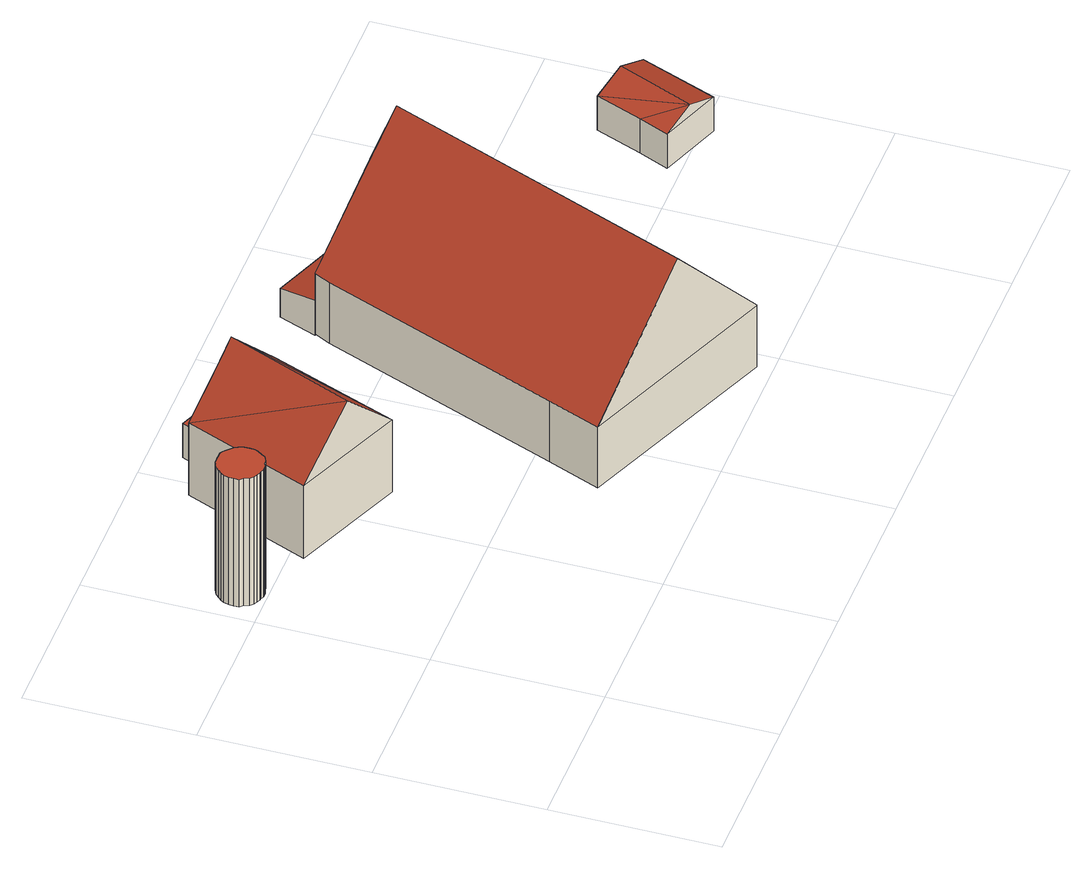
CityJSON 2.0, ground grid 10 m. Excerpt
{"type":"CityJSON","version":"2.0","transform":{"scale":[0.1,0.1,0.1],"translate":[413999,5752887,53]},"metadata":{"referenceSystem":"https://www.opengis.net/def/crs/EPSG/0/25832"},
"CityObjects":{
"building1":{"type":"Building","attributes":{"Gemeindeschluessel":"05515000","Geometrietyp2DReferenz":"3000","function":"51003_1201","roofType":"1000","measuredHeight":9},"geometry":[{"type":"Solid","lod":"2","boundaries":[[[[0,1,2,3]],[[4,5,1,0]],[[6,7,5,4]],[[8,9,7,6]],[[10,11,9,8]],[[12,13,11,10]],[[14,15,13,12]],[[16,17,15,14]],[[18,19,17,16]],[[20,21,19,18]],[[22,23,21,20]],[[24,25,23,22]],[[26,27,25,24]],[[28,29,27,26]],[[30,31,29,28]],[[32,33,31,30]],[[34,35,33,32]],[[36,37,35,34]],[[38,39,37,36]],[[40,41,39,38]],[[42,43,41,40]],[[44,45,43,42]],[[46,47,45,44]],[[48,49,47,46]],[[50,51,49,48]],[[52,53,51,50]],[[54,55,53,52]],[[56,57,55,54]],[[58,59,57,56]],[[60,61,59,58]],[[62,63,61,60]],[[64,65,63,62]],[[66,67,65,64]],[[68,69,67,66]],[[70,71,69,68]],[[72,73,71,70]],[[3,2,73,72]],[[70,68,66,64,62,60,58,56,54,52,50,48,46,44,42,40,38,36,34,32,30,28,26,24,22,20,18,16,14,12,10,8,6,4,0,3,72]],[[1,5,7,9,11,13,15,17,19,21,23,25,27,29,31,33,35,37,39,41,43,45,47,49,51,53,55,57,59,61,63,65,67,69,71,73,2]]]],"semantics":{"surfaces":[{"type":"WallSurface"},{"type":"RoofSurface"},{"type":"GroundSurface"}],"values":[[0,0,0,0,0,0,0,0,0,0,0,0,0,0,0,0,0,0,0,0,0,0,0,0,0,0,0,0,0,0,0,0,0,0,0,0,0,1,2]]}}]},
"building2":{"type":"Building","attributes":{"Gemeindeschluessel":"05515000","Geometrietyp2DReferenz":"3000","function":"31001_2000"},"children":["building2-1","building2-2"]},
"building2-1":{"type":"BuildingPart","attributes":{"roofType":"3100","measuredHeight":8.74},"parents":["building2"],"geometry":[{"type":"Solid","lod":"2","boundaries":[[[[74,75,76,77,78]],[[79,80,81,82,83]],[[84,85,80,79]],[[78,77,85,84]],[[86,87,88,78]],[[78,84,86]],[[83,87,79]],[[87,86,79]],[[88,87,83,74]],[[88,74,78]],[[86,84,79]],[[76,81,80,85,77]],[[75,74,83,82]],[[81,76,75,82]]]],"semantics":{"surfaces":[{"type":"WallSurface"},{"type":"RoofSurface"},{"type":"GroundSurface"},{"type":"ClosureSurface"}],"values":[[0,0,0,0,1,1,1,1,0,0,0,2,0,3]]}}]},
"building2-2":{"type":"BuildingPart","attributes":{"roofType":"1000","measuredHeight":2.38},"parents":["building2"],"geometry":[{"type":"Solid","lod":"2","boundaries":[[[[89,90,91,92]],[[93,94,90,89]],[[95,96,94,93]],[[97,98,96,95]],[[99,100,98,97]],[[82,81,100,99]],[[92,91,76,75]],[[82,99,97,95,93,89,92,75]],[[90,94,96,98,100,81,76,91]],[[81,82,75,76]]]],"semantics":{"surfaces":[{"type":"WallSurface"},{"type":"RoofSurface"},{"type":"GroundSurface"},{"type":"ClosureSurface"}],"values":[[0,0,0,0,0,0,0,1,2,3]]}}]},
"building3":{"type":"Building","attributes":{"Gemeindeschluessel":"05515000","Geometrietyp2DReferenz":"3000","function":"31001_1000","roofType":"5000","measuredHeight":11.89},"address":[{"country":"Germany","locality":"Münster","thoroughfareNumber":"2","thoroughfareName":"Berdel"}],"geometry":[{"type":"Solid","lod":"2","boundaries":[[[[101,102,103,104]],[[105,106,102,101]],[[107,108,106,105]],[[109,110,108,107]],[[111,112,110,109]],[[113,114,112,111]],[[104,103,114,113]],[[101,104,113,115,116,117,105]],[[116,115,118,119]],[[119,118,111,109]],[[118,115,113,111]],[[117,116,119,109,107]],[[117,107,105]],[[102,106,108,110,112,114,103]]]],"semantics":{"surfaces":[{"type":"WallSurface"},{"type":"RoofSurface"},{"type":"GroundSurface"}],"values":[[0,0,0,0,0,0,0,1,1,0,0,0,0,2]]}}]},
"building4":{"type":"Building","attributes":{"Gemeindeschluessel":"05515000","Geometrietyp2DReferenz":"3000","function":"31001_1310","roofType":"2100","measuredHeight":2.51},"geometry":[{"type":"Solid","lod":"2","boundaries":[[[[120,121,122,123]],[[124,125,121,120]],[[126,127,125,124]],[[123,122,127,126]],[[124,120,123,126]],[[121,125,127,122]]]],"semantics":{"surfaces":[{"type":"WallSurface"},{"type":"RoofSurface"},{"type":"GroundSurface"}],"values":[[0,0,0,0,1,2]]}}]},
"building5":{"type":"Building","attributes":{"Gemeindeschluessel":"05515000","Geometrietyp2DReferenz":"3000","function":"31001_1310","roofType":"5000","measuredHeight":3.26},"geometry":[{"type":"Solid","lod":"2","boundaries":[[[[128,129,130,131]],[[132,133,129,128]],[[134,135,133,132]],[[136,137,135,134]],[[131,130,137,136]],[[134,138,139,136]],[[139,138,132]],[[139,132,128]],[[128,131,139]],[[132,138,134]],[[136,139,131]],[[129,133,135,137,130]]]],"semantics":{"surfaces":[{"type":"WallSurface"},{"type":"RoofSurface"},{"type":"GroundSurface"}],"values":[[0,0,0,0,0,1,1,1,1,0,0,2]]}}]}
},
"vertices":[
[18,203,96],[18,203,6],[19,203,6],[19,203,96],[16,204,96],[16,204,6],[14,205,96],[14,205,6],[12,207,96],[12,207,6],[11,210,96],[11,210,6],[9,212,96],[9,212,6],[9,215,96],[9,215,6],[9,218,96],[9,218,6],[10,221,96],[10,221,6],[11,223,96],[11,223,6],[13,225,96],[13,225,6],[15,227,96],[15,227,6],[17,228,96],[17,228,6],[19,229,96],[19,229,6],[20,229,96],[20,229,6],[22,229,96],[22,229,6],[23,229,96],[23,229,6],[25,229,96],[25,229,6],[27,229,96],[27,229,6],[29,228,96],[29,228,6],[30,227,96],[30,227,6],[32,225,96],[32,225,6],[34,223,96],[34,223,6],[35,221,96],[35,221,6],[36,218,96],[36,218,6],[36,215,96],[36,215,6],[36,212,96],[36,212,6],[35,210,96],[35,210,6],[33,207,96],[33,207,6],[32,205,96],[32,205,6],[30,204,96],[30,204,6],[28,203,96],[28,203,6],[26,203,96],[26,203,6],[24,202,96],[24,202,6],[23,202,96],[23,202,6],[21,202,96],[21,202,6],
[111,260,56],[111,260,29],[111,260,5],[91,268,5],[91,268,56],[128,164,56],[128,164,5],[158,241,5],[158,241,29],[158,241,56],[60,192,56],[60,192,5],[94,178,93],[125,255,93],[111,260,78],
[150,269,29],[150,269,5],[120,281,5],[120,281,29],[152,272,29],[152,272,5],[157,269,29],[157,269,5],[156,267,29],[156,267,5],[167,262,29],[167,262,5],
[235,235,49],[235,235,6],[178,91,6],[178,91,49],[240,245,49],[240,245,6],[286,226,49],[286,226,6],[364,195,49],[364,195,6],[289,9,49],[289,9,6],[165,59,49],[165,59,6],[228,34,125],[302,219,125],[286,226,106],[289,9,50],[364,195,50],
[286,226,30],[286,226,5],[296,250,5],[296,250,25],[240,245,30],[240,245,5],[249,268,25],[249,268,5],
[438,125,32],[438,125,8],[430,107,8],[430,107,32],[449,153,32],[449,153,8],[486,139,32],[486,139,8],[468,93,32],[468,93,8],[468,146,40],[449,100,40]
]}
